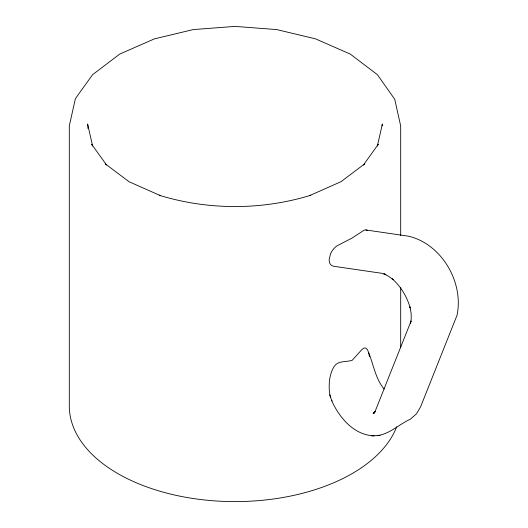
<?xml version="1.0" encoding="UTF-8"?>
<svg xmlns="http://www.w3.org/2000/svg" width="528" height="528" viewBox="0 0 528 528"><rect width="100%" height="100%" fill="white"/><g stroke="black" fill="none" stroke-linecap="round" stroke-linejoin="round"><path stroke-width="0.79" d="M382.067 125.954L382.384 123.988L377.362 146.018L378.259 144.322L363.442 164.974L364.723 163.825L340.916 181.738L309.89 195.485L310.853 195.241C261.644 210.322 208.342 210.322 159.126 195.241L160.09 195.485L129.063 181.738L105.257 163.825L106.537 164.974L91.72 144.322L92.618 146.018L87.595 123.988L87.806 125.301M375.263 411.662L373.131 413.371L375.144 411.543L373.679 413.741L375.368 410.764L411.088 321.004L410.52 323.242L411.266 318.318L411.081 312.787L409.966 306.874L410.197 307.989C407.101 296.828 400.884 286.532 392.218 278.817L393.235 279.728L388.588 276.289L383.896 273.9L385.981 274.487L381.348 273.227L334.237 266.35A11.979 7.762 -53 0 1 329.465 262.357L329.116 259.822L330.488 253.922A13.787 8.93 -53 0 1 336.706 245.989L352.156 238.016L364.01 230.228A13.787 6.851 -66.1 0 1 367.528 230.512M377.362 435.593C389.651 434.115 399.201 424.182 410.21 419.305L416.387 413.926L420.526 407.009L457.017 315.308C464.039 282.52 441.698 243.989 408.56 236.201L365.904 229.97M331.584 400.402C339.095 417.476 354.149 435.461 374.26 435.778M371.738 435.937L380.028 435.422M384.219 389.103C375.507 378.919 373.672 365.053 368.775 352.994L367.528 349.8L365.904 348.091L364.01 347.978L361.977 349.477L352.156 360.347C346.262 362.201 338.131 360.452 334.237 366.373C331.472 370.643 330.185 375.619 329.465 380.609C328.937 387.42 328.852 394.805 332.119 401.003M329.69 394.871L330.488 397.201M368.775 352.994L369.435 356.71M400.686 235.481L400.686 125.954L394.733 99.277L377.408 74.686L350.229 54.054L315.513 38.854L276.672 29.568L234.993 26.4L193.307 29.568L154.473 38.854L119.757 54.054L92.578 74.686L76.144 97.588L75.247 99.277L69.3 125.954L69.3 405.94A165.693 95.66 0 0 0 216.817 501.026A165.693 95.66 0 0 0 396.693 426.802M400.686 287.357L400.686 347.47M87.912 125.954L87.912 128.429"/></g></svg>
